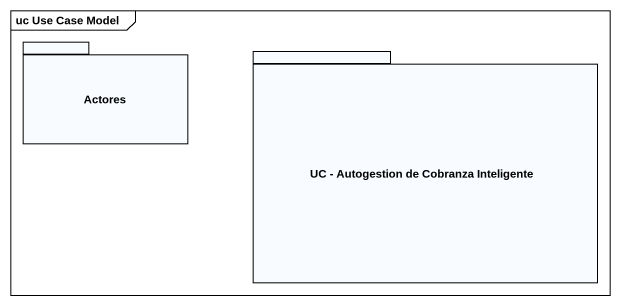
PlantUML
@startuml
mainframe uc Use Case Model
package Actores {
}
package "UC - Autogestion de Cobranza Inteligente" as UC_Autogestion_de_Cobranza {
}
@enduml
